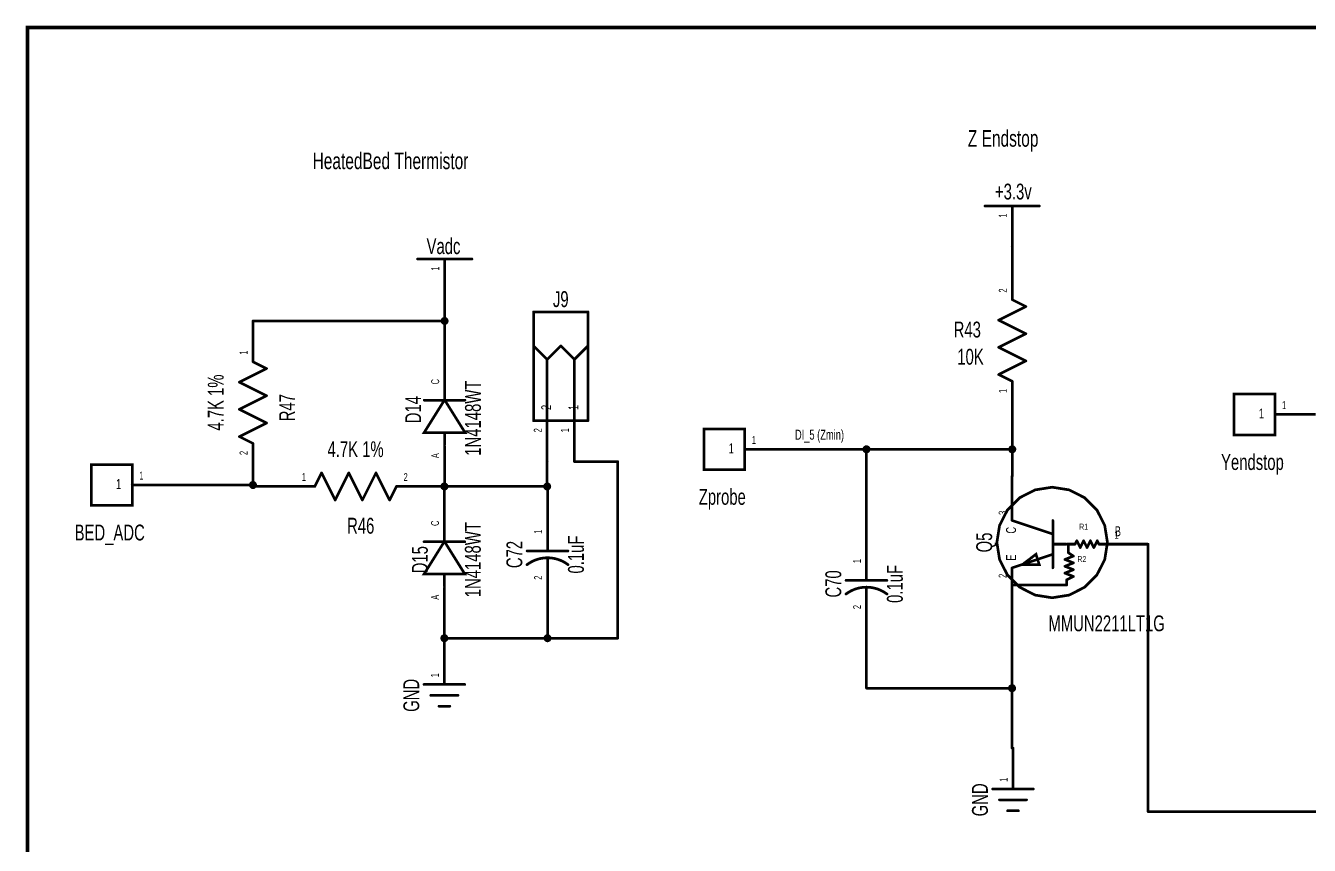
# Model space of a CAD drawing. Extents: x -0.2 to 11.3, y -0.6 to 7.5.
# Drawn here: x -0.241 to 4.476, y 4.473 to 7.484 of the extents above; entities that cross this region are included whole.
import ezdxf
from ezdxf.enums import TextEntityAlignment as Align

# ---------------------------------------------------------------- set-up
doc = ezdxf.new("R2010")
doc.units = 0
for name, color, linetype in [('Element', 253, 'CONTINUOUS'), ('Net', 50, 'CONTINUOUS'), ('Pin', 50, 'CONTINUOUS'), ('Shapes', 252, 'CONTINUOUS'), ('Titles', 253, 'CONTINUOUS')]:
    doc.layers.add(name, color=color, linetype=linetype)

msp = doc.modelspace()

# ---------------------------------------------------------------- linework, layer by layer
at = {"layer": 'Element', "linetype": 'CONTINUOUS'}
for points, const_width in [([(3.2837, 6.8212), (3.4837, 6.8212)], 0.0098), ([(1.1984, 6.6266), (1.3984, 6.6266)], 0.0098), ([(3.434, 6.4521), (3.384, 6.4771)], 0.0098), ([(1.6249, 6.4325), (1.8249, 6.4325)], 0.0098), ([(1.6249, 6.4325), (1.6249, 6.0325)], 0.0098), ([(1.8249, 6.4325), (1.8249, 6.0325)], 0.0098), ([(3.334, 6.4021), (3.434, 6.4521)], 0.0098), ([(3.434, 6.3521), (3.334, 6.4021)], 0.0098), ([(3.334, 6.3021), (3.434, 6.3521)], 0.0098), ([(1.6249, 6.3075), (1.6749, 6.2575)], 0.0098), ([(1.7249, 6.3075), (1.6749, 6.2575)], 0.0098), ([(1.7249, 6.3075), (1.7749, 6.2575)], 0.0098), ([(1.8249, 6.3075), (1.7749, 6.2575)], 0.0098), ([(3.434, 6.2521), (3.334, 6.3021)], 0.0098), ([(0.6438, 6.2242), (0.5438, 6.1742)], 0.0098), ([(0.5938, 6.2492), (0.6438, 6.2242)], 0.0098), ([(1.6749, 6.2575), (1.6749, 6.0325)], 0.0098), ([(1.7749, 6.2575), (1.7749, 6.0325)], 0.0098), ([(3.334, 6.2021), (3.434, 6.2521)], 0.0098), ([(3.384, 6.1771), (3.334, 6.2021)], 0.0098), ([(0.5438, 6.1742), (0.6438, 6.1242)], 0.0098), ([(1.298, 6.1452), (1.298, 6.1082)], 0.0098), ([(4.3491, 6.1304), (4.1992, 6.1304), (4.1992, 5.9804), (4.3491, 5.9804), (4.3491, 6.1304)], 0.0098), ([(0.6438, 6.1242), (0.5438, 6.0742)], 0.0098), ([(1.298, 6.1092), (1.223, 5.9892), (1.373, 5.9892), (1.298, 6.1092)], 0.0098), ([(1.223, 6.108), (1.373, 6.108)], 0.0098), ([(0.5438, 6.0742), (0.6438, 6.0242)], 0.0098), ([(0.6438, 6.0242), (0.5438, 5.9742)], 0.0098), ([(1.8249, 6.0325), (1.6249, 6.0325)], 0.0098), ([(2.401, 6.0025), (2.2511, 6.0025), (2.2511, 5.8525), (2.401, 5.8525), (2.401, 6.0025)], 0.0098), ([(0.5438, 5.9742), (0.5938, 5.9492)], 0.0098), ([(1.298, 5.9832), (1.298, 5.9452)], 0.0098), ([(0.1499, 5.8714), (0, 5.8714), (0, 5.7214), (0.1499, 5.7214), (0.1499, 5.8714)], 0.0098), ([(0.8209, 5.791), (0.8459, 5.841)], 0.0098), ([(0.8459, 5.841), (0.8959, 5.741)], 0.0098), ([(0.8959, 5.741), (0.9459, 5.841)], 0.0098), ([(0.9459, 5.841), (0.9959, 5.741)], 0.0098), ([(0.9959, 5.741), (1.0459, 5.841)], 0.0098), ([(1.0459, 5.841), (1.0959, 5.741)], 0.0098), ([(1.0959, 5.741), (1.1209, 5.791)], 0.0098), ([(3.3275, 5.5852), (3.3374, 5.5224), (3.3663, 5.4658), (3.4112, 5.4209), (3.4679, 5.392), (3.5306, 5.3821), (3.5934, 5.392), (3.65, 5.4209), (3.695, 5.4658), (3.7238, 5.5224), (3.7338, 5.5852), (3.7238, 5.648), (3.695, 5.7046), (3.65, 5.7495), (3.5934, 5.7784), (3.5306, 5.7883), (3.4679, 5.7784), (3.4112, 5.7495), (3.3663, 5.7046), (3.3374, 5.648), (3.3275, 5.5852)], 0.01), ([(3.3833, 5.666), (3.3833, 5.679)], 0.0098), ([(3.5333, 5.616), (3.3833, 5.666)], 0.0098), ([(3.5333, 5.492), (3.5333, 5.666)], 0.0098), ([(1.2974, 5.6251), (1.2974, 5.5881)], 0.0098), ([(1.2974, 5.5891), (1.2224, 5.4691), (1.3724, 5.4691), (1.2974, 5.5891)], 0.0098), ([(1.2224, 5.5879), (1.3724, 5.5879)], 0.0098), ([(1.6763, 5.591), (1.6763, 5.554)], 0.0098), ([(3.5833, 5.579), (3.5333, 5.579)], 0.0098), ([(3.615, 5.579), (3.5838, 5.579)], 0.0098), ([(3.59, 5.579), (3.59, 5.5477)], 0.0098), ([(3.6213, 5.5915), (3.615, 5.579)], 0.0098), ([(3.6338, 5.5665), (3.6213, 5.5915)], 0.0098), ([(3.6463, 5.5915), (3.6338, 5.5665)], 0.0098), ([(3.6588, 5.5665), (3.6463, 5.5915)], 0.0098), ([(3.6713, 5.5915), (3.6588, 5.5665)], 0.0098), ([(3.6838, 5.5665), (3.6713, 5.5915)], 0.0098), ([(3.6963, 5.5915), (3.6838, 5.5665)], 0.0098), ([(3.7025, 5.579), (3.6963, 5.5915)], 0.0098), ([(3.7338, 5.579), (3.7025, 5.579)], 0.0098), ([(1.7515, 5.5038), (1.7449, 5.5084), (1.738, 5.5127), (1.7309, 5.5164), (1.7235, 5.5197), (1.7159, 5.5225), (1.7082, 5.5248), (1.7003, 5.5266), (1.6924, 5.5279), (1.6843, 5.5287), (1.6763, 5.529), (1.6682, 5.5287), (1.6602, 5.5279), (1.6522, 5.5266), (1.6443, 5.5248), (1.6366, 5.5225), (1.629, 5.5197), (1.6217, 5.5164), (1.6145, 5.5126), (1.6076, 5.5084), (1.601, 5.5038)], 0.01), ([(1.6013, 5.554), (1.7513, 5.554)], 0.0098), ([(1.6763, 5.529), (1.6763, 5.491)], 0.0098), ([(3.5333, 5.542), (3.3833, 5.492)], 0.0098), ([(3.4213, 5.504), (3.4833, 5.504), (3.4713, 5.542), (3.4213, 5.504)], 0.0098), ([(3.6088, 5.5352), (3.5775, 5.5227)], 0.0098), ([(3.5775, 5.5227), (3.6088, 5.5102)], 0.0098), ([(3.59, 5.5477), (3.6088, 5.5352)], 0.0098), ([(2.8483, 5.483), (2.8483, 5.446)], 0.0098), ([(3.3833, 5.479), (3.3833, 5.492)], 0.0098), ([(3.6088, 5.5102), (3.5775, 5.4977)], 0.0098), ([(3.5775, 5.4977), (3.6088, 5.4852)], 0.0098), ([(3.6088, 5.4852), (3.5775, 5.4727)], 0.0098), ([(3.5775, 5.4727), (3.6088, 5.4602)], 0.0098), ([(1.2974, 5.4631), (1.2974, 5.4251)], 0.0098), ([(2.9235, 5.3958), (2.9169, 5.4004), (2.91, 5.4047), (2.9029, 5.4084), (2.8955, 5.4117), (2.8879, 5.4145), (2.8802, 5.4168), (2.8723, 5.4186), (2.8644, 5.4199), (2.8563, 5.4207), (2.8483, 5.421), (2.8402, 5.4207), (2.8322, 5.4199), (2.8242, 5.4186), (2.8163, 5.4168), (2.8086, 5.4145), (2.801, 5.4117), (2.7937, 5.4084), (2.7865, 5.4046), (2.7796, 5.4004), (2.773, 5.3958)], 0.01), ([(2.7733, 5.446), (2.9233, 5.446)], 0.0098), ([(2.8483, 5.421), (2.8483, 5.383)], 0.0098), ([(3.5838, 5.429), (3.39, 5.429)], 0.0098), ([(3.6088, 5.4602), (3.5838, 5.4477)], 0.0098), ([(3.5838, 5.4477), (3.5838, 5.429)], 0.0098), ([(1.2222, 5.0636), (1.3722, 5.0636)], 0.0098), ([(1.2472, 5.0236), (1.3472, 5.0236)], 0.0098), ([(1.2772, 4.9836), (1.3172, 4.9836)], 0.0098), ([(3.3118, 4.6797), (3.4618, 4.6797)], 0.0098), ([(3.3368, 4.6397), (3.4368, 4.6397)], 0.0098), ([(3.3668, 4.5997), (3.4068, 4.5997)], 0.0098)]:
    msp.add_lwpolyline(points, dxfattribs=dict(at, const_width=const_width))
for points, const_width in [([(3.2812, 6.8212, 1), (3.2861, 6.8212, 1), (3.2812, 6.8212, 1)], 0.0049), ([(3.4812, 6.8212, 1), (3.4861, 6.8212, 1), (3.4812, 6.8212, 1)], 0.0049), ([(1.196, 6.6266, 1), (1.2009, 6.6266, 1), (1.196, 6.6266, 1)], 0.0049), ([(1.396, 6.6266, 1), (1.4009, 6.6266, 1), (1.396, 6.6266, 1)], 0.0049), ([(3.3816, 6.4771, 1), (3.3865, 6.4771, 1), (3.3816, 6.4771, 1)], 0.0049), ([(1.6225, 6.4325, 1), (1.6274, 6.4325, 1), (1.6225, 6.4325, 1)], 0.0049), ([(1.6225, 6.4325, 1), (1.6274, 6.4325, 1), (1.6225, 6.4325, 1)], 0.0049), ([(1.8225, 6.4325, 1), (1.8274, 6.4325, 1), (1.8225, 6.4325, 1)], 0.0049), ([(1.8225, 6.4325, 1), (1.8274, 6.4325, 1), (1.8225, 6.4325, 1)], 0.0049), ([(3.4316, 6.4521, 1), (3.4365, 6.4521, 1), (3.4316, 6.4521, 1)], 0.0049), ([(3.4316, 6.4521, 1), (3.4365, 6.4521, 1), (3.4316, 6.4521, 1)], 0.0049), ([(3.3316, 6.4021, 1), (3.3365, 6.4021, 1), (3.3316, 6.4021, 1)], 0.0049), ([(3.3316, 6.4021, 1), (3.3365, 6.4021, 1), (3.3316, 6.4021, 1)], 0.0049), ([(3.4316, 6.3521, 1), (3.4365, 6.3521, 1), (3.4316, 6.3521, 1)], 0.0049), ([(3.4316, 6.3521, 1), (3.4365, 6.3521, 1), (3.4316, 6.3521, 1)], 0.0049), ([(1.6225, 6.3075, 1), (1.6274, 6.3075, 1), (1.6225, 6.3075, 1)], 0.0049), ([(1.7225, 6.3075, 1), (1.7274, 6.3075, 1), (1.7225, 6.3075, 1)], 0.0049), ([(1.7225, 6.3075, 1), (1.7274, 6.3075, 1), (1.7225, 6.3075, 1)], 0.0049), ([(1.8225, 6.3075, 1), (1.8274, 6.3075, 1), (1.8225, 6.3075, 1)], 0.0049), ([(3.3316, 6.3021, 1), (3.3365, 6.3021, 1), (3.3316, 6.3021, 1)], 0.0049), ([(3.3316, 6.3021, 1), (3.3365, 6.3021, 1), (3.3316, 6.3021, 1)], 0.0049), ([(0.5913, 6.2492, 1), (0.5962, 6.2492, 1), (0.5913, 6.2492, 1)], 0.0049), ([(0.6413, 6.2242, 1), (0.6462, 6.2242, 1), (0.6413, 6.2242, 1)], 0.0049), ([(0.6413, 6.2242, 1), (0.6462, 6.2242, 1), (0.6413, 6.2242, 1)], 0.0049), ([(1.6725, 6.2575, 1), (1.6774, 6.2575, 1), (1.6725, 6.2575, 1)], 0.0049), ([(1.6725, 6.2575, 1), (1.6774, 6.2575, 1), (1.6725, 6.2575, 1)], 0.0049), ([(1.6725, 6.2575, 1), (1.6774, 6.2575, 1), (1.6725, 6.2575, 1)], 0.0049), ([(1.7725, 6.2575, 1), (1.7774, 6.2575, 1), (1.7725, 6.2575, 1)], 0.0049), ([(1.7725, 6.2575, 1), (1.7774, 6.2575, 1), (1.7725, 6.2575, 1)], 0.0049), ([(1.7725, 6.2575, 1), (1.7774, 6.2575, 1), (1.7725, 6.2575, 1)], 0.0049), ([(3.4316, 6.2521, 1), (3.4365, 6.2521, 1), (3.4316, 6.2521, 1)], 0.0049), ([(3.4316, 6.2521, 1), (3.4365, 6.2521, 1), (3.4316, 6.2521, 1)], 0.0049), ([(3.3316, 6.2021, 1), (3.3365, 6.2021, 1), (3.3316, 6.2021, 1)], 0.0049), ([(3.3316, 6.2021, 1), (3.3365, 6.2021, 1), (3.3316, 6.2021, 1)], 0.0049), ([(3.3816, 6.1771, 1), (3.3865, 6.1771, 1), (3.3816, 6.1771, 1)], 0.0049), ([(0.5413, 6.1742, 1), (0.5462, 6.1742, 1), (0.5413, 6.1742, 1)], 0.0049), ([(0.5413, 6.1742, 1), (0.5462, 6.1742, 1), (0.5413, 6.1742, 1)], 0.0049), ([(1.2955, 6.1452, 1), (1.3004, 6.1452, 1), (1.2955, 6.1452, 1)], 0.0049), ([(0.6413, 6.1242, 1), (0.6462, 6.1242, 1), (0.6413, 6.1242, 1)], 0.0049), ([(0.6413, 6.1242, 1), (0.6462, 6.1242, 1), (0.6413, 6.1242, 1)], 0.0049), ([(1.2205, 6.108, 1), (1.2254, 6.108, 1), (1.2205, 6.108, 1)], 0.0049), ([(1.2955, 6.1092, 1), (1.3004, 6.1092, 1), (1.2955, 6.1092, 1)], 0.0049), ([(1.2955, 6.1082, 1), (1.3004, 6.1082, 1), (1.2955, 6.1082, 1)], 0.0049), ([(1.3705, 6.108, 1), (1.3754, 6.108, 1), (1.3705, 6.108, 1)], 0.0049), ([(0.5413, 6.0742, 1), (0.5462, 6.0742, 1), (0.5413, 6.0742, 1)], 0.0049), ([(0.5413, 6.0742, 1), (0.5462, 6.0742, 1), (0.5413, 6.0742, 1)], 0.0049), ([(0.6413, 6.0242, 1), (0.6462, 6.0242, 1), (0.6413, 6.0242, 1)], 0.0049), ([(0.6413, 6.0242, 1), (0.6462, 6.0242, 1), (0.6413, 6.0242, 1)], 0.0049), ([(1.6225, 6.0325, 1), (1.6274, 6.0325, 1), (1.6225, 6.0325, 1)], 0.0049), ([(1.6225, 6.0325, 1), (1.6274, 6.0325, 1), (1.6225, 6.0325, 1)], 0.0049), ([(1.6725, 6.0325, 1), (1.6774, 6.0325, 1), (1.6725, 6.0325, 1)], 0.0049), ([(1.7725, 6.0325, 1), (1.7774, 6.0325, 1), (1.7725, 6.0325, 1)], 0.0049), ([(1.8225, 6.0325, 1), (1.8274, 6.0325, 1), (1.8225, 6.0325, 1)], 0.0049), ([(1.8225, 6.0325, 1), (1.8274, 6.0325, 1), (1.8225, 6.0325, 1)], 0.0049), ([(0.5413, 5.9742, 1), (0.5462, 5.9742, 1), (0.5413, 5.9742, 1)], 0.0049), ([(0.5413, 5.9742, 1), (0.5462, 5.9742, 1), (0.5413, 5.9742, 1)], 0.0049), ([(0.5913, 5.9492, 1), (0.5962, 5.9492, 1), (0.5913, 5.9492, 1)], 0.0049), ([(1.2955, 5.9832, 1), (1.3004, 5.9832, 1), (1.2955, 5.9832, 1)], 0.0049), ([(1.2955, 5.9452, 1), (1.3004, 5.9452, 1), (1.2955, 5.9452, 1)], 0.0049), ([(0.8435, 5.841, 1), (0.8484, 5.841, 1), (0.8435, 5.841, 1)], 0.0049), ([(0.8435, 5.841, 1), (0.8484, 5.841, 1), (0.8435, 5.841, 1)], 0.0049), ([(0.9435, 5.841, 1), (0.9484, 5.841, 1), (0.9435, 5.841, 1)], 0.0049), ([(0.9435, 5.841, 1), (0.9484, 5.841, 1), (0.9435, 5.841, 1)], 0.0049), ([(1.0435, 5.841, 1), (1.0484, 5.841, 1), (1.0435, 5.841, 1)], 0.0049), ([(1.0435, 5.841, 1), (1.0484, 5.841, 1), (1.0435, 5.841, 1)], 0.0049), ([(0.8185, 5.791, 1), (0.8234, 5.791, 1), (0.8185, 5.791, 1)], 0.0049), ([(1.1185, 5.791, 1), (1.1234, 5.791, 1), (1.1185, 5.791, 1)], 0.0049), ([(0.8935, 5.741, 1), (0.8984, 5.741, 1), (0.8935, 5.741, 1)], 0.0049), ([(0.8935, 5.741, 1), (0.8984, 5.741, 1), (0.8935, 5.741, 1)], 0.0049), ([(0.9935, 5.741, 1), (0.9984, 5.741, 1), (0.9935, 5.741, 1)], 0.0049), ([(0.9935, 5.741, 1), (0.9984, 5.741, 1), (0.9935, 5.741, 1)], 0.0049), ([(1.0935, 5.741, 1), (1.0984, 5.741, 1), (1.0935, 5.741, 1)], 0.0049), ([(1.0935, 5.741, 1), (1.0984, 5.741, 1), (1.0935, 5.741, 1)], 0.0049), ([(3.3808, 5.679, 1), (3.3857, 5.679, 1), (3.3808, 5.679, 1)], 0.0049), ([(3.3808, 5.666, 1), (3.3857, 5.666, 1), (3.3808, 5.666, 1)], 0.0049), ([(3.3808, 5.666, 1), (3.3857, 5.666, 1), (3.3808, 5.666, 1)], 0.0049), ([(3.5308, 5.666, 1), (3.5357, 5.666, 1), (3.5308, 5.666, 1)], 0.0049), ([(1.2949, 5.6251, 1), (1.2998, 5.6251, 1), (1.2949, 5.6251, 1)], 0.0049), ([(3.5308, 5.616, 1), (3.5357, 5.616, 1), (3.5308, 5.616, 1)], 0.0049), ([(1.2199, 5.5879, 1), (1.2248, 5.5879, 1), (1.2199, 5.5879, 1)], 0.0049), ([(1.2949, 5.5891, 1), (1.2998, 5.5891, 1), (1.2949, 5.5891, 1)], 0.0049), ([(1.2949, 5.5881, 1), (1.2998, 5.5881, 1), (1.2949, 5.5881, 1)], 0.0049), ([(1.3699, 5.5879, 1), (1.3748, 5.5879, 1), (1.3699, 5.5879, 1)], 0.0049), ([(1.6738, 5.591, 1), (1.6787, 5.591, 1), (1.6738, 5.591, 1)], 0.0049), ([(3.325, 5.5852, 1), (3.33, 5.5852, 1), (3.325, 5.5852, 1)], 0.005), ([(3.5308, 5.579, 1), (3.5357, 5.579, 1), (3.5308, 5.579, 1)], 0.0049), ([(3.5808, 5.579, 1), (3.5857, 5.579, 1), (3.5808, 5.579, 1)], 0.0049), ([(3.5813, 5.579, 1), (3.5862, 5.579, 1), (3.5813, 5.579, 1)], 0.0049), ([(3.5875, 5.579, 1), (3.5925, 5.579, 1), (3.5875, 5.579, 1)], 0.0049), ([(3.6125, 5.579, 1), (3.6175, 5.579, 1), (3.6125, 5.579, 1)], 0.0049), ([(3.6125, 5.579, 1), (3.6175, 5.579, 1), (3.6125, 5.579, 1)], 0.0049), ([(3.6188, 5.5915, 1), (3.6237, 5.5915, 1), (3.6188, 5.5915, 1)], 0.0049), ([(3.6188, 5.5915, 1), (3.6237, 5.5915, 1), (3.6188, 5.5915, 1)], 0.0049), ([(3.6313, 5.5665, 1), (3.6362, 5.5665, 1), (3.6313, 5.5665, 1)], 0.0049), ([(3.6313, 5.5665, 1), (3.6362, 5.5665, 1), (3.6313, 5.5665, 1)], 0.0049), ([(3.6438, 5.5915, 1), (3.6487, 5.5915, 1), (3.6438, 5.5915, 1)], 0.0049), ([(3.6438, 5.5915, 1), (3.6487, 5.5915, 1), (3.6438, 5.5915, 1)], 0.0049), ([(3.6563, 5.5665, 1), (3.6612, 5.5665, 1), (3.6563, 5.5665, 1)], 0.0049), ([(3.6563, 5.5665, 1), (3.6612, 5.5665, 1), (3.6563, 5.5665, 1)], 0.0049), ([(3.6688, 5.5915, 1), (3.6737, 5.5915, 1), (3.6688, 5.5915, 1)], 0.0049), ([(3.6688, 5.5915, 1), (3.6737, 5.5915, 1), (3.6688, 5.5915, 1)], 0.0049), ([(3.6813, 5.5665, 1), (3.6862, 5.5665, 1), (3.6813, 5.5665, 1)], 0.0049), ([(3.6813, 5.5665, 1), (3.6862, 5.5665, 1), (3.6813, 5.5665, 1)], 0.0049), ([(3.6938, 5.5915, 1), (3.6987, 5.5915, 1), (3.6938, 5.5915, 1)], 0.0049), ([(3.6938, 5.5915, 1), (3.6987, 5.5915, 1), (3.6938, 5.5915, 1)], 0.0049), ([(3.7, 5.579, 1), (3.705, 5.579, 1), (3.7, 5.579, 1)], 0.0049), ([(3.7, 5.579, 1), (3.705, 5.579, 1), (3.7, 5.579, 1)], 0.0049), ([(3.7313, 5.579, 1), (3.7362, 5.579, 1), (3.7313, 5.579, 1)], 0.0049), ([(1.5988, 5.554, 1), (1.6037, 5.554, 1), (1.5988, 5.554, 1)], 0.0049), ([(1.6738, 5.554, 1), (1.6787, 5.554, 1), (1.6738, 5.554, 1)], 0.0049), ([(1.6738, 5.529, 1), (1.6787, 5.529, 1), (1.6738, 5.529, 1)], 0.0049), ([(1.7488, 5.554, 1), (1.7537, 5.554, 1), (1.7488, 5.554, 1)], 0.0049), ([(3.5308, 5.542, 1), (3.5357, 5.542, 1), (3.5308, 5.542, 1)], 0.0049), ([(3.575, 5.5227, 1), (3.58, 5.5227, 1), (3.575, 5.5227, 1)], 0.0049), ([(3.575, 5.5227, 1), (3.58, 5.5227, 1), (3.575, 5.5227, 1)], 0.0049), ([(3.5875, 5.5477, 1), (3.5925, 5.5477, 1), (3.5875, 5.5477, 1)], 0.0049), ([(3.5875, 5.5477, 1), (3.5925, 5.5477, 1), (3.5875, 5.5477, 1)], 0.0049), ([(3.6063, 5.5352, 1), (3.6112, 5.5352, 1), (3.6063, 5.5352, 1)], 0.0049), ([(3.6063, 5.5352, 1), (3.6112, 5.5352, 1), (3.6063, 5.5352, 1)], 0.0049), ([(1.5985, 5.5038, 1), (1.6035, 5.5038, 1), (1.5985, 5.5038, 1)], 0.005), ([(1.6738, 5.491, 1), (1.6787, 5.491, 1), (1.6738, 5.491, 1)], 0.0049), ([(1.749, 5.5038, 1), (1.754, 5.5038, 1), (1.749, 5.5038, 1)], 0.005), ([(2.8458, 5.483, 1), (2.8507, 5.483, 1), (2.8458, 5.483, 1)], 0.0049), ([(3.3808, 5.492, 1), (3.3857, 5.492, 1), (3.3808, 5.492, 1)], 0.0049), ([(3.3808, 5.492, 1), (3.3857, 5.492, 1), (3.3808, 5.492, 1)], 0.0049), ([(3.3808, 5.479, 1), (3.3857, 5.479, 1), (3.3808, 5.479, 1)], 0.0049), ([(3.4188, 5.504, 1), (3.4237, 5.504, 1), (3.4188, 5.504, 1)], 0.0049), ([(3.5308, 5.492, 1), (3.5357, 5.492, 1), (3.5308, 5.492, 1)], 0.0049), ([(3.575, 5.4977, 1), (3.58, 5.4977, 1), (3.575, 5.4977, 1)], 0.0049), ([(3.575, 5.4977, 1), (3.58, 5.4977, 1), (3.575, 5.4977, 1)], 0.0049), ([(3.575, 5.4727, 1), (3.58, 5.4727, 1), (3.575, 5.4727, 1)], 0.0049), ([(3.575, 5.4727, 1), (3.58, 5.4727, 1), (3.575, 5.4727, 1)], 0.0049), ([(3.6063, 5.5102, 1), (3.6112, 5.5102, 1), (3.6063, 5.5102, 1)], 0.0049), ([(3.6063, 5.5102, 1), (3.6112, 5.5102, 1), (3.6063, 5.5102, 1)], 0.0049), ([(3.6063, 5.4852, 1), (3.6112, 5.4852, 1), (3.6063, 5.4852, 1)], 0.0049), ([(3.6063, 5.4852, 1), (3.6112, 5.4852, 1), (3.6063, 5.4852, 1)], 0.0049), ([(1.2949, 5.4631, 1), (1.2998, 5.4631, 1), (1.2949, 5.4631, 1)], 0.0049), ([(1.2949, 5.4251, 1), (1.2998, 5.4251, 1), (1.2949, 5.4251, 1)], 0.0049), ([(2.7708, 5.446, 1), (2.7757, 5.446, 1), (2.7708, 5.446, 1)], 0.0049), ([(2.8458, 5.446, 1), (2.8507, 5.446, 1), (2.8458, 5.446, 1)], 0.0049), ([(2.8458, 5.421, 1), (2.8507, 5.421, 1), (2.8458, 5.421, 1)], 0.0049), ([(2.9208, 5.446, 1), (2.9257, 5.446, 1), (2.9208, 5.446, 1)], 0.0049), ([(3.3875, 5.429, 1), (3.3925, 5.429, 1), (3.3875, 5.429, 1)], 0.0049), ([(3.5813, 5.4477, 1), (3.5862, 5.4477, 1), (3.5813, 5.4477, 1)], 0.0049), ([(3.5813, 5.4477, 1), (3.5862, 5.4477, 1), (3.5813, 5.4477, 1)], 0.0049), ([(3.5813, 5.429, 1), (3.5862, 5.429, 1), (3.5813, 5.429, 1)], 0.0049), ([(3.5813, 5.429, 1), (3.5862, 5.429, 1), (3.5813, 5.429, 1)], 0.0049), ([(3.6063, 5.4602, 1), (3.6112, 5.4602, 1), (3.6063, 5.4602, 1)], 0.0049), ([(3.6063, 5.4602, 1), (3.6112, 5.4602, 1), (3.6063, 5.4602, 1)], 0.0049), ([(2.7705, 5.3958, 1), (2.7755, 5.3958, 1), (2.7705, 5.3958, 1)], 0.005), ([(2.8458, 5.383, 1), (2.8507, 5.383, 1), (2.8458, 5.383, 1)], 0.0049), ([(2.921, 5.3958, 1), (2.926, 5.3958, 1), (2.921, 5.3958, 1)], 0.005), ([(1.2198, 5.0636, 1), (1.2247, 5.0636, 1), (1.2198, 5.0636, 1)], 0.0049), ([(1.3698, 5.0636, 1), (1.3747, 5.0636, 1), (1.3698, 5.0636, 1)], 0.0049), ([(1.2448, 5.0236, 1), (1.2497, 5.0236, 1), (1.2448, 5.0236, 1)], 0.0049), ([(1.3448, 5.0236, 1), (1.3497, 5.0236, 1), (1.3448, 5.0236, 1)], 0.0049), ([(1.2748, 4.9836, 1), (1.2797, 4.9836, 1), (1.2748, 4.9836, 1)], 0.0049), ([(1.3148, 4.9836, 1), (1.3197, 4.9836, 1), (1.3148, 4.9836, 1)], 0.0049), ([(3.3093, 4.6797, 1), (3.3142, 4.6797, 1), (3.3093, 4.6797, 1)], 0.0049), ([(3.4593, 4.6797, 1), (3.4642, 4.6797, 1), (3.4593, 4.6797, 1)], 0.0049), ([(3.3343, 4.6397, 1), (3.3392, 4.6397, 1), (3.3343, 4.6397, 1)], 0.0049), ([(3.4343, 4.6397, 1), (3.4392, 4.6397, 1), (3.4343, 4.6397, 1)], 0.0049), ([(3.3643, 4.5997, 1), (3.3692, 4.5997, 1), (3.3643, 4.5997, 1)], 0.0049), ([(3.4043, 4.5997, 1), (3.4092, 4.5997, 1), (3.4043, 4.5997, 1)], 0.0049)]:
    msp.add_lwpolyline(points, format="xyb", dxfattribs=dict(at, const_width=const_width))
at = {"layer": 'Net', "linetype": 'CONTINUOUS', "const_width": 0.0098}
for points in [[(3.384, 6.6712), (3.384, 6.6271)], [(1.2984, 6.3992), (1.2984, 6.4766)], [(0.5938, 6.3992), (1.2984, 6.3992)], [(1.2881, 6.3992), (1.2886, 6.3961), (1.29, 6.3934), (1.2922, 6.3912), (1.2949, 6.3898), (1.298, 6.3893), (1.301, 6.3898), (1.3038, 6.3912), (1.3059, 6.3934), (1.3073, 6.3961), (1.3078, 6.3992), (1.3073, 6.4022), (1.3059, 6.4049), (1.3038, 6.4071), (1.301, 6.4085), (1.298, 6.409), (1.2949, 6.4085), (1.2922, 6.4071), (1.29, 6.4049), (1.2886, 6.4022), (1.2881, 6.3992)], [(1.298, 6.3992), (1.298, 6.2897)], [(3.384, 5.829), (3.384, 6.0271)], [(2.551, 5.9275), (3.384, 5.9275)], [(2.8384, 5.9275), (2.8389, 5.9245), (2.8403, 5.9217), (2.8425, 5.9195), (2.8452, 5.9181), (2.8483, 5.9177), (2.8513, 5.9181), (2.854, 5.9195), (2.8562, 5.9217), (2.8576, 5.9245), (2.8581, 5.9275), (2.8576, 5.9305), (2.8562, 5.9333), (2.854, 5.9355), (2.8513, 5.9369), (2.8483, 5.9373), (2.8452, 5.9369), (2.8425, 5.9355), (2.8403, 5.9333), (2.8389, 5.9305), (2.8384, 5.9275)], [(2.8483, 5.633), (2.8483, 5.9275)], [(3.3742, 5.9275), (3.3747, 5.9245), (3.3761, 5.9217), (3.3782, 5.9195), (3.381, 5.9181), (3.384, 5.9177), (3.3871, 5.9181), (3.3898, 5.9195), (3.392, 5.9217), (3.3934, 5.9245), (3.3939, 5.9275), (3.3934, 5.9305), (3.392, 5.9333), (3.3898, 5.9355), (3.3871, 5.9369), (3.384, 5.9373), (3.381, 5.9369), (3.3782, 5.9355), (3.3761, 5.9333), (3.3747, 5.9305), (3.3742, 5.9275)], [(1.6749, 5.791), (1.6749, 5.8825)], [(1.9341, 5.8825), (1.7749, 5.8825)], [(1.9341, 5.2335), (1.9341, 5.8825)], [(0.5839, 5.7964), (0.5844, 5.7934), (0.5858, 5.7906), (0.588, 5.7884), (0.5907, 5.787), (0.5938, 5.7866), (0.5968, 5.787), (0.5996, 5.7884), (0.6017, 5.7906), (0.6031, 5.7934), (0.6036, 5.7964), (0.6031, 5.7994), (0.6017, 5.8022), (0.5996, 5.8044), (0.5968, 5.8058), (0.5938, 5.8063), (0.5907, 5.8058), (0.588, 5.8044), (0.5858, 5.8022), (0.5844, 5.7994), (0.5839, 5.7964)], [(0.5938, 5.791), (0.5938, 5.7992)], [(1.2875, 5.791), (1.288, 5.788), (1.2894, 5.7852), (1.2916, 5.7831), (1.2943, 5.7817), (1.2974, 5.7812), (1.3004, 5.7817), (1.3031, 5.7831), (1.3053, 5.7852), (1.3067, 5.788), (1.3072, 5.791), (1.3067, 5.7941), (1.3053, 5.7968), (1.3031, 5.799), (1.3004, 5.8004), (1.2974, 5.8009), (1.2943, 5.8004), (1.2916, 5.799), (1.2894, 5.7968), (1.288, 5.7941), (1.2875, 5.791)], [(1.2875, 5.791), (1.288, 5.788), (1.2894, 5.7852), (1.2916, 5.7831), (1.2943, 5.7817), (1.2974, 5.7812), (1.3004, 5.7817), (1.3031, 5.7831), (1.3053, 5.7852), (1.3067, 5.788), (1.3072, 5.791), (1.3067, 5.7941), (1.3053, 5.7968), (1.3031, 5.799), (1.3004, 5.8004), (1.2974, 5.8009), (1.2943, 5.8004), (1.2916, 5.799), (1.2894, 5.7968), (1.288, 5.7941), (1.2875, 5.791)], [(1.6651, 5.791), (1.6656, 5.788), (1.667, 5.7852), (1.6692, 5.7831), (1.6719, 5.7817), (1.6749, 5.7812), (1.678, 5.7817), (1.6807, 5.7831), (1.6829, 5.7852), (1.6843, 5.788), (1.6848, 5.791), (1.6843, 5.7941), (1.6829, 5.7968), (1.6807, 5.799), (1.678, 5.8004), (1.6749, 5.8009), (1.6719, 5.8004), (1.6692, 5.799), (1.667, 5.7968), (1.6656, 5.7941), (1.6651, 5.791)], [(0.2999, 5.7964), (0.5938, 5.7964)], [(0.6709, 5.791), (0.5938, 5.791)], [(1.2709, 5.791), (1.2974, 5.791)], [(1.2974, 5.791), (1.2974, 5.7696)], [(1.2974, 5.7887), (1.2974, 5.791)], [(1.2974, 5.791), (1.2974, 5.791)], [(1.2974, 5.791), (1.2974, 5.791)], [(1.2974, 5.791), (1.6763, 5.791)], [(1.6763, 5.791), (1.6763, 5.741)], [(3.8833, 5.579), (3.8833, 4.5965)], [(1.6763, 5.341), (1.6763, 5.2335)], [(3.3833, 4.8297), (3.3833, 5.329)], [(1.2874, 5.2335), (1.2879, 5.2305), (1.2893, 5.2277), (1.2915, 5.2256), (1.2942, 5.2242), (1.2972, 5.2237), (1.3003, 5.2242), (1.303, 5.2256), (1.3052, 5.2277), (1.3066, 5.2305), (1.3071, 5.2335), (1.3066, 5.2366), (1.3052, 5.2393), (1.303, 5.2415), (1.3003, 5.2429), (1.2972, 5.2434), (1.2942, 5.2429), (1.2915, 5.2415), (1.2893, 5.2393), (1.2879, 5.2366), (1.2874, 5.2335)], [(1.2972, 5.2686), (1.2972, 5.2136)], [(1.2972, 5.2335), (1.9341, 5.2335)], [(1.6664, 5.2335), (1.6669, 5.2305), (1.6683, 5.2277), (1.6705, 5.2256), (1.6732, 5.2242), (1.6763, 5.2237), (1.6793, 5.2242), (1.682, 5.2256), (1.6842, 5.2277), (1.6856, 5.2305), (1.6861, 5.2335), (1.6856, 5.2366), (1.6842, 5.2393), (1.682, 5.2415), (1.6793, 5.2429), (1.6763, 5.2434), (1.6732, 5.2429), (1.6705, 5.2415), (1.6683, 5.2393), (1.6669, 5.2366), (1.6664, 5.2335)], [(2.8483, 5.0499), (2.8483, 5.233)], [(3.3833, 5.0499), (2.8483, 5.0499)], [(3.3734, 5.0499), (3.3739, 5.0468), (3.3753, 5.0441), (3.3775, 5.0419), (3.3802, 5.0405), (3.3833, 5.04), (3.3863, 5.0405), (3.389, 5.0419), (3.3912, 5.0441), (3.3926, 5.0468), (3.3931, 5.0499), (3.3926, 5.0529), (3.3912, 5.0556), (3.389, 5.0578), (3.3863, 5.0592), (3.3833, 5.0597), (3.3802, 5.0592), (3.3775, 5.0578), (3.3753, 5.0556), (3.3739, 5.0529), (3.3734, 5.0499)], [(3.8833, 4.5965), (8.4353, 4.5965)]]:
    msp.add_lwpolyline(points, dxfattribs=at)
at = {"layer": 'Net', "linetype": 'CONTINUOUS', "const_width": 0.0049}
for points in [[(3.3816, 6.6712, 1), (3.3865, 6.6712, 1), (3.3816, 6.6712, 1)], [(3.3816, 6.6271, 1), (3.3865, 6.6271, 1), (3.3816, 6.6271, 1)], [(1.296, 6.4766, 1), (1.3009, 6.4766, 1), (1.296, 6.4766, 1)], [(0.5913, 6.3992, 1), (0.5962, 6.3992, 1), (0.5913, 6.3992, 1)], [(1.2857, 6.3992, 1), (1.2906, 6.3992, 1), (1.2857, 6.3992, 1)], [(1.2955, 6.3992, 1), (1.3004, 6.3992, 1), (1.2955, 6.3992, 1)], [(1.296, 6.3992, 1), (1.3009, 6.3992, 1), (1.296, 6.3992, 1)], [(1.296, 6.3992, 1), (1.3009, 6.3992, 1), (1.296, 6.3992, 1)], [(1.2955, 6.2897, 1), (1.3004, 6.2897, 1), (1.2955, 6.2897, 1)], [(3.3816, 6.0271, 1), (3.3865, 6.0271, 1), (3.3816, 6.0271, 1)], [(2.5486, 5.9275, 1), (2.5535, 5.9275, 1), (2.5486, 5.9275, 1)], [(2.836, 5.9275, 1), (2.8409, 5.9275, 1), (2.836, 5.9275, 1)], [(2.8458, 5.9275, 1), (2.8507, 5.9275, 1), (2.8458, 5.9275, 1)], [(3.3717, 5.9275, 1), (3.3767, 5.9275, 1), (3.3717, 5.9275, 1)], [(3.3816, 5.9275, 1), (3.3865, 5.9275, 1), (3.3816, 5.9275, 1)], [(1.6725, 5.8825, 1), (1.6774, 5.8825, 1), (1.6725, 5.8825, 1)], [(1.7725, 5.8825, 1), (1.7774, 5.8825, 1), (1.7725, 5.8825, 1)], [(1.9317, 5.8825, 1), (1.9366, 5.8825, 1), (1.9317, 5.8825, 1)], [(1.9317, 5.8825, 1), (1.9366, 5.8825, 1), (1.9317, 5.8825, 1)], [(0.5913, 5.7992, 1), (0.5962, 5.7992, 1), (0.5913, 5.7992, 1)], [(3.3816, 5.829, 1), (3.3865, 5.829, 1), (3.3816, 5.829, 1)], [(0.2974, 5.7964, 1), (0.3024, 5.7964, 1), (0.2974, 5.7964, 1)], [(0.5815, 5.7964, 1), (0.5864, 5.7964, 1), (0.5815, 5.7964, 1)], [(0.5913, 5.7964, 1), (0.5962, 5.7964, 1), (0.5913, 5.7964, 1)], [(0.5913, 5.791, 1), (0.5962, 5.791, 1), (0.5913, 5.791, 1)], [(0.5913, 5.791, 1), (0.5962, 5.791, 1), (0.5913, 5.791, 1)], [(0.6685, 5.791, 1), (0.6734, 5.791, 1), (0.6685, 5.791, 1)], [(1.2685, 5.791, 1), (1.2734, 5.791, 1), (1.2685, 5.791, 1)], [(1.2851, 5.791, 1), (1.29, 5.791, 1), (1.2851, 5.791, 1)], [(1.2851, 5.791, 1), (1.29, 5.791, 1), (1.2851, 5.791, 1)], [(1.2949, 5.791, 1), (1.2998, 5.791, 1), (1.2949, 5.791, 1)], [(1.2949, 5.791, 1), (1.2998, 5.791, 1), (1.2949, 5.791, 1)], [(1.2949, 5.791, 1), (1.2998, 5.791, 1), (1.2949, 5.791, 1)], [(1.2949, 5.791, 1), (1.2998, 5.791, 1), (1.2949, 5.791, 1)], [(1.2949, 5.791, 1), (1.2998, 5.791, 1), (1.2949, 5.791, 1)], [(1.2949, 5.791, 1), (1.2998, 5.791, 1), (1.2949, 5.791, 1)], [(1.2949, 5.7887, 1), (1.2998, 5.7887, 1), (1.2949, 5.7887, 1)], [(1.2949, 5.7696, 1), (1.2998, 5.7696, 1), (1.2949, 5.7696, 1)], [(1.6626, 5.791, 1), (1.6676, 5.791, 1), (1.6626, 5.791, 1)], [(1.6725, 5.791, 1), (1.6774, 5.791, 1), (1.6725, 5.791, 1)], [(1.6738, 5.791, 1), (1.6787, 5.791, 1), (1.6738, 5.791, 1)], [(1.6738, 5.791, 1), (1.6787, 5.791, 1), (1.6738, 5.791, 1)], [(1.6738, 5.741, 1), (1.6787, 5.741, 1), (1.6738, 5.741, 1)], [(2.8458, 5.633, 1), (2.8507, 5.633, 1), (2.8458, 5.633, 1)], [(3.8808, 5.579, 1), (3.8857, 5.579, 1), (3.8808, 5.579, 1)], [(1.6738, 5.341, 1), (1.6787, 5.341, 1), (1.6738, 5.341, 1)], [(3.3808, 5.329, 1), (3.3857, 5.329, 1), (3.3808, 5.329, 1)], [(1.2849, 5.2335, 1), (1.2899, 5.2335, 1), (1.2849, 5.2335, 1)], [(1.2948, 5.2686, 1), (1.2997, 5.2686, 1), (1.2948, 5.2686, 1)], [(1.2948, 5.2335, 1), (1.2997, 5.2335, 1), (1.2948, 5.2335, 1)], [(1.664, 5.2335, 1), (1.6689, 5.2335, 1), (1.664, 5.2335, 1)], [(1.6738, 5.2335, 1), (1.6787, 5.2335, 1), (1.6738, 5.2335, 1)], [(1.9317, 5.2335, 1), (1.9366, 5.2335, 1), (1.9317, 5.2335, 1)], [(1.9317, 5.2335, 1), (1.9366, 5.2335, 1), (1.9317, 5.2335, 1)], [(2.8458, 5.233, 1), (2.8507, 5.233, 1), (2.8458, 5.233, 1)], [(1.2948, 5.2136, 1), (1.2997, 5.2136, 1), (1.2948, 5.2136, 1)], [(2.8458, 5.0499, 1), (2.8507, 5.0499, 1), (2.8458, 5.0499, 1)], [(2.8458, 5.0499, 1), (2.8507, 5.0499, 1), (2.8458, 5.0499, 1)], [(3.371, 5.0499, 1), (3.3759, 5.0499, 1), (3.371, 5.0499, 1)], [(3.3808, 5.0499, 1), (3.3857, 5.0499, 1), (3.3808, 5.0499, 1)], [(3.3808, 4.8297, 1), (3.3857, 4.8297, 1), (3.3808, 4.8297, 1)], [(3.8808, 4.5965, 1), (3.8857, 4.5965, 1), (3.8808, 4.5965, 1)], [(3.8808, 4.5965, 1), (3.8857, 4.5965, 1), (3.8808, 4.5965, 1)]]:
    msp.add_lwpolyline(points, format="xyb", dxfattribs=at)
at = {"layer": 'Pin', "linetype": 'CONTINUOUS', "const_width": 0.0098}
for points in [[(3.3837, 6.8212), (3.3837, 6.6712)], [(1.2984, 6.6266), (1.2984, 6.4766)], [(3.384, 6.4771), (3.384, 6.6271)], [(0.5938, 6.2492), (0.5938, 6.3992)], [(1.298, 6.1397), (1.298, 6.2897)], [(3.384, 6.1771), (3.384, 6.0271)], [(4.3491, 6.0554), (4.4991, 6.0554)], [(1.6749, 6.0325), (1.6749, 5.8825)], [(1.7749, 6.0325), (1.7749, 5.8825)], [(0.5938, 5.9492), (0.5938, 5.7992)], [(1.298, 5.9387), (1.298, 5.7887)], [(2.401, 5.9275), (2.551, 5.9275)], [(3.3833, 5.679), (3.3833, 5.829)], [(0.1499, 5.7964), (0.2999, 5.7964)], [(0.8209, 5.791), (0.6709, 5.791)], [(1.1209, 5.791), (1.2709, 5.791)], [(1.2974, 5.6196), (1.2974, 5.7696)], [(1.6763, 5.591), (1.6763, 5.741)], [(2.8483, 5.483), (2.8483, 5.633)], [(3.7333, 5.579), (3.8833, 5.579)], [(1.6763, 5.491), (1.6763, 5.341)], [(3.3833, 5.479), (3.3833, 5.329)], [(1.2974, 5.4186), (1.2974, 5.2686)], [(2.8483, 5.383), (2.8483, 5.233)], [(1.2972, 5.0636), (1.2972, 5.2136)], [(3.3868, 4.6797), (3.3868, 4.8297)]]:
    msp.add_lwpolyline(points, dxfattribs=at)
at = {"layer": 'Pin', "linetype": 'CONTINUOUS', "const_width": 0.0049}
for points in [[(3.3812, 6.8212, 1), (3.3861, 6.8212, 1), (3.3812, 6.8212, 1)], [(3.3812, 6.6712, 1), (3.3861, 6.6712, 1), (3.3812, 6.6712, 1)], [(1.296, 6.6266, 1), (1.3009, 6.6266, 1), (1.296, 6.6266, 1)], [(3.3816, 6.6271, 1), (3.3865, 6.6271, 1), (3.3816, 6.6271, 1)], [(1.296, 6.4766, 1), (1.3009, 6.4766, 1), (1.296, 6.4766, 1)], [(3.3816, 6.4771, 1), (3.3865, 6.4771, 1), (3.3816, 6.4771, 1)], [(0.5913, 6.3992, 1), (0.5962, 6.3992, 1), (0.5913, 6.3992, 1)], [(1.2955, 6.2897, 1), (1.3004, 6.2897, 1), (1.2955, 6.2897, 1)], [(0.5913, 6.2492, 1), (0.5962, 6.2492, 1), (0.5913, 6.2492, 1)], [(3.3816, 6.1771, 1), (3.3865, 6.1771, 1), (3.3816, 6.1771, 1)], [(1.2955, 6.1397, 1), (1.3004, 6.1397, 1), (1.2955, 6.1397, 1)], [(4.3467, 6.0554, 1), (4.3516, 6.0554, 1), (4.3467, 6.0554, 1)], [(1.6725, 6.0325, 1), (1.6774, 6.0325, 1), (1.6725, 6.0325, 1)], [(1.7725, 6.0325, 1), (1.7774, 6.0325, 1), (1.7725, 6.0325, 1)], [(3.3816, 6.0271, 1), (3.3865, 6.0271, 1), (3.3816, 6.0271, 1)], [(0.5913, 5.9492, 1), (0.5962, 5.9492, 1), (0.5913, 5.9492, 1)], [(1.2955, 5.9387, 1), (1.3004, 5.9387, 1), (1.2955, 5.9387, 1)], [(2.3986, 5.9275, 1), (2.4035, 5.9275, 1), (2.3986, 5.9275, 1)], [(2.5486, 5.9275, 1), (2.5535, 5.9275, 1), (2.5486, 5.9275, 1)], [(1.6725, 5.8825, 1), (1.6774, 5.8825, 1), (1.6725, 5.8825, 1)], [(1.7725, 5.8825, 1), (1.7774, 5.8825, 1), (1.7725, 5.8825, 1)], [(0.5913, 5.7992, 1), (0.5962, 5.7992, 1), (0.5913, 5.7992, 1)], [(3.3808, 5.829, 1), (3.3857, 5.829, 1), (3.3808, 5.829, 1)], [(0.1474, 5.7964, 1), (0.1524, 5.7964, 1), (0.1474, 5.7964, 1)], [(0.2974, 5.7964, 1), (0.3024, 5.7964, 1), (0.2974, 5.7964, 1)], [(0.6685, 5.791, 1), (0.6734, 5.791, 1), (0.6685, 5.791, 1)], [(0.8185, 5.791, 1), (0.8234, 5.791, 1), (0.8185, 5.791, 1)], [(1.1185, 5.791, 1), (1.1234, 5.791, 1), (1.1185, 5.791, 1)], [(1.2685, 5.791, 1), (1.2734, 5.791, 1), (1.2685, 5.791, 1)], [(1.2949, 5.7696, 1), (1.2998, 5.7696, 1), (1.2949, 5.7696, 1)], [(1.2955, 5.7887, 1), (1.3004, 5.7887, 1), (1.2955, 5.7887, 1)], [(1.6738, 5.741, 1), (1.6787, 5.741, 1), (1.6738, 5.741, 1)], [(3.3808, 5.679, 1), (3.3857, 5.679, 1), (3.3808, 5.679, 1)], [(1.2949, 5.6196, 1), (1.2998, 5.6196, 1), (1.2949, 5.6196, 1)], [(2.8458, 5.633, 1), (2.8507, 5.633, 1), (2.8458, 5.633, 1)], [(1.6738, 5.591, 1), (1.6787, 5.591, 1), (1.6738, 5.591, 1)], [(3.7308, 5.579, 1), (3.7357, 5.579, 1), (3.7308, 5.579, 1)], [(3.8808, 5.579, 1), (3.8857, 5.579, 1), (3.8808, 5.579, 1)], [(1.6738, 5.491, 1), (1.6787, 5.491, 1), (1.6738, 5.491, 1)], [(2.8458, 5.483, 1), (2.8507, 5.483, 1), (2.8458, 5.483, 1)], [(3.3808, 5.479, 1), (3.3857, 5.479, 1), (3.3808, 5.479, 1)], [(1.2949, 5.4186, 1), (1.2998, 5.4186, 1), (1.2949, 5.4186, 1)], [(2.8458, 5.383, 1), (2.8507, 5.383, 1), (2.8458, 5.383, 1)], [(1.6738, 5.341, 1), (1.6787, 5.341, 1), (1.6738, 5.341, 1)], [(3.3808, 5.329, 1), (3.3857, 5.329, 1), (3.3808, 5.329, 1)], [(1.2949, 5.2686, 1), (1.2998, 5.2686, 1), (1.2949, 5.2686, 1)], [(2.8458, 5.233, 1), (2.8507, 5.233, 1), (2.8458, 5.233, 1)], [(1.2948, 5.2136, 1), (1.2997, 5.2136, 1), (1.2948, 5.2136, 1)], [(1.2948, 5.0636, 1), (1.2997, 5.0636, 1), (1.2948, 5.0636, 1)], [(3.3843, 4.8297, 1), (3.3892, 4.8297, 1), (3.3843, 4.8297, 1)], [(3.3843, 4.6797, 1), (3.3892, 4.6797, 1), (3.3843, 4.6797, 1)]]:
    msp.add_lwpolyline(points, format="xyb", dxfattribs=at)
at = {"layer": 'Titles', "linetype": 'CONTINUOUS', "const_width": 0.0131}
msp.add_lwpolyline([(11.2581, -0.5907), (-0.2349, -0.5907), (-0.2349, 7.4773), (11.2581, 7.4773), (11.2581, -0.5907)], dxfattribs=at)

# ---------------------------------------------------------------- texts
at = {"layer": 'Element', "width": 0.7}
for s, p in [('+3.3v', (3.388, 6.8278)), ('Vadc', (1.2939, 6.6273)), ('J9', (1.7249, 6.4325)), ('R43', (3.2187, 6.3209)), ('10K', (3.2306, 6.2209)), ('Yendstop', (4.2666, 5.8341)), ('Zprobe', (2.3185, 5.7062)), ('R46', (0.9897, 5.6001)), ('BED_ADC', (0.0674, 5.5751)), ('MMUN2211LT1G', (3.7307, 5.2415))]:
    msp.add_text(s, height=0.0583, dxfattribs=at).set_placement(p, align=Align.BOTTOM_CENTER)
for s, p in [('4.7K 1%', (0.4278, 6.0992)), ('1N4148WT', (1.373, 6.042)), ('1N4148WT', (1.3724, 5.5219)), ('0.1uF', (1.7515, 5.541)), ('0.1uF', (2.9235, 5.433))]:
    msp.add_text(s, height=0.0583, rotation=90, dxfattribs=at).set_placement(p, align=Align.TOP_CENTER)
for s, p in [('R47', (0.766, 6.0804)), ('D14', (1.2292, 6.0732)), ('Q5', (3.3275, 5.5852)), ('D15', (1.2536, 5.5219)), ('C72', (1.601, 5.541)), ('C70', (2.773, 5.433)), ('GND', (1.2222, 5.0236)), ('GND', (3.3118, 4.6397))]:
    msp.add_text(s, height=0.0583, rotation=90, dxfattribs=at).set_placement(p, align=Align.BOTTOM_CENTER)
msp.add_text('4.7K 1%', height=0.0583, dxfattribs=at).set_placement((0.9709, 5.957), align=Align.TOP_CENTER)
for s, p in [('R1', (3.6301, 5.654)), ('R2', (3.6234, 5.5352))]:
    msp.add_text(s, height=0.0219, dxfattribs=at).set_placement(p, align=Align.TOP_LEFT)
at = {"layer": 'Pin', "width": 0.7}
for s, height, p in [('1', 0.0292, (3.3345, 6.7786)), ('1', 0.0292, (1.2492, 6.5839)), ('2', 0.0292, (3.3348, 6.5034)), ('1', 0.0292, (0.5446, 6.2754)), ('C', 0.0292, (1.2488, 6.166)), ('1', 0.0292, (3.3348, 6.1345)), ('2', 0.0365, (1.6531, 6.0719)), ('1', 0.0365, (1.7531, 6.0719)), ('2', 0.0292, (1.6257, 5.9898)), ('1', 0.0292, (1.7257, 5.9898)), ('2', 0.0292, (0.5446, 5.9065)), ('A', 0.0292, (1.2488, 5.895)), ('C', 0.0292, (1.2481, 5.6459)), ('3', 0.0292, (3.334, 5.6865)), ('1', 0.0292, (1.627, 5.6172)), ('C', 0.0365, (3.3614, 5.6177)), ('1', 0.0292, (2.799, 5.5092)), ('E', 0.0365, (3.3614, 5.5183)), ('2', 0.0292, (1.627, 5.4483)), ('2', 0.0292, (3.334, 5.4551)), ('A', 0.0292, (1.2481, 5.3749)), ('2', 0.0292, (2.799, 5.3403)), ('1', 0.0292, (1.248, 5.0898)), ('1', 0.0292, (3.3375, 4.7059))]:
    msp.add_text(s, height=height, rotation=90, dxfattribs=at).set_placement(p, align=Align.TOP_LEFT)
for s, height, p in [('1', 0.0292, (4.3754, 6.1046)), ('1', 0.0365, (4.2901, 6.0773)), ('1', 0.0365, (2.342, 5.9494)), ('1', 0.0292, (2.4273, 5.9767)), ('1', 0.0365, (0.0908, 5.8183)), ('1', 0.0292, (0.1761, 5.8456)), ('1', 0.0292, (0.7734, 5.8402)), ('2', 0.0292, (1.1472, 5.8402)), ('1', 0.0292, (3.7595, 5.6282)), ('B', 0.0365, (3.7606, 5.6446))]:
    msp.add_text(s, height=height, dxfattribs=at).set_placement(p, align=Align.TOP_LEFT)
at = {"layer": 'Shapes', "width": 0.7}
for s, height, p in [('Z Endstop', 0.0608, (3.3505, 7.0697)), ('HeatedBed Thermistor', 0.0608, (1.0992, 6.9872)), ('DI_5 (Zmin)', 0.0365, (2.6756, 5.9811))]:
    msp.add_text(s, height=height, dxfattribs=at).set_placement(p, align=Align.MIDDLE_CENTER)

doc.saveas('drawing.dxf')
